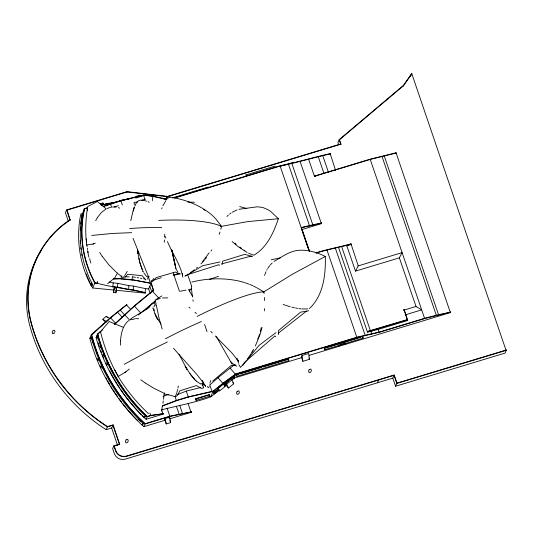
<?xml version="1.0" encoding="UTF-8"?>
<svg xmlns="http://www.w3.org/2000/svg" width="533" height="533" viewBox="0 0 533 533"><rect width="100%" height="100%" fill="white"/><g stroke="black" fill="none" stroke-linecap="round" stroke-linejoin="round"><path stroke-width="0.8" d="M120.545 345.164L120.538 340.967M264.548 310.879L264.648 308.567M164.61 237.132L164.77 234.2M278.359 334.557L278.592 330.52L300.579 312.158L308.72 310.812M133.157 211.048L134.016 207.337M97.466 281.384L97.306 283.496L97.492 283.076L95.041 282.836L92.182 277.22A109.638 105.801 24.1 0 1 83.388 214.946L84.594 208.889L86.899 207.897L84.341 208.669L81.776 215.479M109.278 281.977L113.163 282.876L112.849 287.1L113.036 286.681L117.653 287.134L128.68 289.419L133.297 289.872L145.296 292.684C129.419 289.146 113.223 287.514 97.472 283.356L97.492 283.076M90.077 282.87L92.669 287.98L113.476 290.012L114.348 288.06L116.66 288.286L115.908 292.777L113.596 292.55L113.855 289.179M115.908 292.777L116.161 289.399M117.467 287.547L117.786 283.329L113.163 282.876M121.104 279.092L121.344 275.921M121.291 278.672L113.469 278.886L121.291 278.672L132.257 279.745L151.325 283.196L153.557 290.698M117.786 283.329L128.813 285.621L128.66 289.699M132.071 280.165L132.371 276.201M152.784 291.598L153.411 290.192L151.112 283.463L132.257 279.745M128.813 285.621L133.43 286.074L133.277 290.152M115.788 290.238L145.109 293.103L145.449 288.606L133.43 286.074M150.946 283.596L151.185 280.425M151.132 283.176L148.667 288.919L150.199 293.403M164.217 242.288L164.424 239.923M189.528 291.518L190.201 289.745M120.538 340.787C121.004 333.545 122.71 325.383 128.68 320.619M152.291 200.748L152.911 196.097L143.69 194.971L121.138 200.481L103.289 206.458L121.231 200.754L143.723 195.258L152.878 196.377L166.809 199.535M167.195 197.35L166.702 197.65M162.965 403.348L163.265 400.896M163.471 399.264L164.277 392.734M130.805 220.649L132.69 212.321L134.516 207.304M165.923 198.876L166.589 198.822M113.596 292.55L114.348 288.06M161.626 411.096L162.405 405.76L176.683 400.356L188.549 396.765L213.153 391.122L223.134 383.074L235.706 373.919L357.11 337.156L379.329 332.019L424.868 318.228L438.819 314.603L450.545 312.198L450.358 312.611L309.193 355.358M222.001 264.708L222.627 261.197L244.887 254.321L252.582 256.653M177.942 388.044L178.322 385.985M81.516 218.45L82.229 214.872M91.343 282.876L92.356 284.862L91.023 285.481L88.978 281.464A111.424 107.526 24.1 0 1 80.043 218.177L80.909 213.84L82.555 213.74L81.702 218.03A109.925 106.08 24.1 0 0 90.517 280.465L92.542 284.442L91.763 286.188M148.734 277.307L149.007 276.094M260.337 331.379L261.237 327.728M203.066 383.8L203.386 382.641M203.686 382.627L203.12 384.679L202.373 383.407M176.849 392.461L177.696 389.416M262.069 327.402L260.124 334.231M220.795 229.283L221.408 227.185M258.831 336.363L259.498 334.238M209.915 383.087L210.795 380.435M238.931 209.302L257.299 206.804L262.689 207.43L268.046 209.722L270.711 211.434L278.386 218.73C273.616 232.541 267.033 247.559 253.835 255.22L248.505 253.202M191.88 282.057C207.65 278.106 224.513 277.64 240.41 281.384L244.554 282.57M219.17 234.333L219.969 232.088M259.877 334.917L255.354 345.99M153.93 307.001L154.63 305.356M257.779 339.101L258.565 337.049M265.247 273.656L266.007 271.697M168.728 394.84L175.29 396.692L176.643 393.221M161.659 208.849L162.092 207.757M264.541 275.361L265.014 274.222M396.812 383.52L396.998 383.1L506.257 350.014L506.07 350.434L411.723 73.501L403.328 85.48L339.155 139.659L340.634 143.983L167.522 196.397L127.027 191.653L66.672 209.929L65.426 212.714L68.497 221.695M66.852 210.535L67.038 210.115L127.061 191.94L167.555 196.69L341 144.17L339.494 139.753L403.548 85.666L411.842 73.84M70.149 220.182L67.038 210.115M84.407 209.309L84.594 208.889M82.368 214.153L82.555 213.74M86.992 208.163L87.499 210.608M126.874 192.36L127.061 191.94M92.669 287.98L94.854 283.103A109.925 106.08 24.1 0 1 84.341 208.669M94.854 283.256L95.041 282.836M144.836 199.482L143.723 195.258M126.714 305.182L126.701 304.55L110.711 317.395L91.343 334.584L90.157 337.229L90.43 338.189M91.483 335.097L110.904 317.608L126.901 304.763M92.709 342.872L91.476 337.409L89.811 338.189L91.643 344.711A185.244 178.762 24.1 0 0 136.994 420.184L141.951 424.968L143.017 423.915M96.726 337.849L96.366 336.57L97.499 334.038L102.443 329.92M97.639 334.551L100.477 331.393M96.053 337.442L97.726 336.663L96.053 337.442L97.113 341.2A180.587 174.264 24.1 0 0 141.318 414.774L144.17 417.532L145.243 416.473M100.484 332.026L100.67 331.606M166.263 198.889L166.902 197.45M167.369 197.103L167.555 196.69M126.701 304.55L126.514 304.969L130.612 309.353M145.136 292.824L145.322 292.404M145.109 293.103L145.296 292.684M151.139 283.616L151.325 283.196M37.963 255.973A100.424 96.913 24.1 0 0 29.901 326.049A178.435 172.192 24.1 0 0 106.167 429.698L107.413 426.906L112.896 425.247L119.365 444.162L113.875 445.821L112.63 448.606L114.475 454.003A8.715 8.408 24.1 0 0 125.275 459.14L392.801 378.137L394.227 374.992L126.441 456.075A8.428 8.128 24.1 0 1 115.987 451.118L114.242 446.008L119.732 444.349L113.083 424.894L107.453 426.6L98.478 420.404A178.142 171.912 24.1 0 1 31.427 323.198A100.131 96.633 24.1 0 1 62.241 225.759L70.336 219.763M117.6 445.435L111.65 428.032L113.083 424.894M114.055 446.427L114.242 446.008M119.545 444.769L119.732 444.349M144.61 417.879L145.429 416.06L142.604 413.328A179.035 172.772 24.1 0 1 98.772 340.387L97.726 336.663M91.476 337.409L93.302 343.898A183.698 177.269 24.1 0 0 138.274 418.738L143.21 423.495L142.431 425.241L143.89 426.647L165.836 420.004M142.351 415.7L146.069 419.291L147.201 416.759L151.072 415.587L163.291 413.715L150.979 415.32L147.281 416.44L143.124 412.429A178.748 172.492 24.1 0 1 99.365 339.601L97.825 334.131M143.89 426.647L145.149 423.682L170.114 416.12L191.26 411.942L191.074 412.362L169.561 418.878M163.011 413.861L163.198 413.441M146.069 419.291L163.105 414.134L163.291 413.715M164.371 420.444L165.243 418.498L169.634 417.166L170.613 422.602L166.223 423.935L164.75 419.611M169.134 418.278L169.634 417.166M195.518 399.364L195.831 398.671L209.549 394.513L209.855 396.219L196.137 400.37L195.678 399.017L209.389 394.866L209.855 396.219M190.981 412.096L191.167 411.676M209.236 395.213L209.549 394.513M212.967 391.535L213.153 391.122L210.861 396.832C194.831 402.675 178.069 405.66 161.626 409.81L163.105 414.134M218.337 388.797L213.533 393.121L217.417 389.983M217.777 388.717L219.649 390.916L225.059 386.552L223.494 383.66L218.084 388.017L217.691 388.897L220.096 386.958M395.952 153.471L396.046 152.784L370.462 159.087L314.657 175.983L314.47 176.396L315.976 176.07M314.657 175.983L314.563 176.67L308.654 159.374M223.18 384.353L223.494 383.66M173.938 197.923L280.331 165.703C297.101 162.305 313.477 157.322 330.187 153.644L335.65 170.58M330.094 154.33L330.187 153.644M339.155 139.659L337.909 142.444L338.648 144.61M339.308 140.172L339.494 139.753M224.253 386.105L234.527 377.824L233.74 376.378L232.161 378.097M232.235 379.596L234.094 378.097L235.852 374.173L357.203 337.429L379.423 332.286L424.961 318.501L450.545 312.198M236.266 375.332L236.579 374.632L288.506 358.909L288.813 360.608L236.885 376.331L236.425 374.985L238.784 374.266M340.814 144.59L341 144.17M321.286 223.4L321.472 222.981L313.104 224.726L301.445 227.464L301.258 227.877M302.071 229.516L321.372 223.673L321.472 222.981M403.361 86.086L403.548 85.666M410.477 76.286L411.723 73.501M288.193 359.608L288.506 358.909M346.71 245.453L346.523 245.873L350.914 244.547L351.007 243.854C339.454 247.139 327.602 249.104 316.169 252.822M346.617 245.187L355.484 271.124L358.209 265.887L351.007 243.854M301.392 356.997L302.871 361.321L309.453 359.329L308.66 353.472L302.078 355.464L301.018 357.836L234.094 378.097M396.046 152.784L450.358 312.611M324.177 348.715L324.49 348.016L362.746 336.43L363.053 338.129L324.797 349.715L324.337 348.362L360.201 337.502M338.688 346.43L339.308 345.038M345.271 344.438L345.89 343.039L340.041 344.811M362.433 337.129L362.746 336.43M367.377 331.812L367.563 331.393L407.212 319.633L404.121 309.706L407.578 319.82L407.205 320.659L378.13 329.461L367.47 332.079L338.608 247.665M367.563 331.393L367.47 332.079L373.746 330.427M403.847 309.786L403.661 310.206L416.007 306.468L421.683 309.88L405.227 314.863M403.934 310.126L404.121 309.706M377.437 382.787L378.683 379.996M407.025 320.053L407.212 319.633M506.257 350.014L505.104 353.073L395.573 386.238L396.819 383.454L394.047 375.345L126.521 456.348A8.715 8.408 24.1 0 1 115.721 451.218L113.875 445.821M450.272 312.345L450.458 311.925M165.936 198.789L166.503 198.669M165.983 198.996L166.602 198.942M266.786 270.231L267.14 269.525M127.22 271.357L124.915 275.294M162.938 205.731L165.903 200.541M97.292 217.744L95.7 220.669M355.484 271.124L399.377 257.832L402.102 252.602L358.209 265.887M135.202 205.565C136.801 199.782 141.125 199.115 146.562 201.201M251.563 352.853L253.581 349.315M117.6 272.856L114.755 277.806L107.686 283.709M175.29 396.692L177.003 395.932L179.961 390.782L196.417 385.572L201.401 388.43L203.473 387.911L203.793 387.564L202.234 385.039M211.055 251.116L211.841 249.864M209.163 252.829L202.667 261.43M251.163 353.559L247.512 358.969M153.064 279.385L153.684 278.466M269.691 265.621L267.719 268.445M97.366 217.617L101.363 212.527L106.06 208.943M124.469 275.894L123.136 277.686L121.258 276.287M151.932 280.864L152.751 279.852M252.036 352.186L253.075 350.914M244.101 363.306L240.483 367.404L238.864 364.652M242.468 365.671L259.045 345.384L275.981 332.612M205.212 259.165L206.577 257.532M204.306 260.251L200.961 263.908M144.17 417.532L145.429 416.06M141.951 424.968L143.21 423.495M270.304 264.961L272.19 262.969M124.662 277.646L127.833 274.262L142.144 275.701L145.855 279.978M226.965 216.445L228.344 215.085M114.315 324.337L134.563 305.656L153.411 290.192M114.515 324.55L134.756 305.869L153.744 290.285M309.42 308.567C323.391 295.542 325.823 274.628 325.303 256.46C317.242 252.422 308.274 249.784 299.193 250.257C289.725 250.87 281.944 256.919 274.015 261.463M105.987 322.678L102.822 319.294L106.207 316.296L109.871 318.561M108.739 319.56L106.487 321.566L102.822 319.294M96.366 336.57L97.559 335.51M138.267 315.003L155.669 300.605M145.895 309.493L155.723 300.779M209.995 384.779L217.957 377.757L234.46 364.692M244.187 362.68L274.955 335.91L275.748 336.716M167.475 198.689L168.561 197.75M196.317 268.152L197.51 267.14M212.674 381.095L231.215 365.478L235.852 364.992M229.556 214.133L230.909 213.027M230.183 368.17L235.473 374.373L235.852 374.173L223.32 383.294L213.307 391.369L188.635 397.032L176.776 400.623L162.498 406.033M220.775 386.292L222.581 384.839M223.474 384.659L233.74 376.378M216.898 390.183L213.686 392.768L214.626 393.867L219.116 390.249M223.96 384.486L233.587 376.724L234.527 377.824M224.546 384.24L226.452 382.701M226.732 382.521L228.49 381.102M210.861 396.832L218.617 390.576M226.259 384.413L225.086 385.366L225.459 384.526L228.464 388.044L233.747 383.78L231.762 379.456M124.895 372.567L129.332 369.036M209.362 386.785L208.183 387.704L207.457 386.378M278.259 333.205L306.682 310.972M194.532 269.671L190.334 272.736M151.845 303.85L154.01 302.584L155.409 305.109L156.022 304.976M149.813 306.022C151.825 308.327 117.826 323.837 135.429 318.661M91.023 285.481L92.542 284.442M232.095 212.281L237.025 209.895M263.242 292.244L292.457 274.202L325.303 256.46M156.396 299.313L161.839 295.928M185.577 276.041L202.62 265.747L219.962 261.916M184.918 276.061L186.61 275.055M148.46 413.655C136.734 402.701 126.488 390.176 118.159 376.458L125.935 371.867M124.302 364.279L146.868 352.046L167.342 341.973M165.443 338.741L175.117 333.805A123.469 19.261 -30.4 0 1 201.414 321.532M106.926 208.563L110.671 207.277M168.894 197.583L170 197.143M177.269 394.653L186.157 391.142L200.928 387.451M93.008 244.061L95.32 243.181M163.118 396.405L168.381 394.413M154.936 300.099L160.306 298.407M141.858 200.315L145.396 199.082M209.289 279.479L218.51 276.301M153.857 280.091L161.286 277.673M179.075 273.289L173.212 275.021M187.676 274.635L219.01 264.654L219.329 265.487M195.185 380.469L196.784 381.022M101.363 205.578L100.697 203.633L102.889 202.973L104.095 204.565M105.947 203.859L101.556 205.185L116.494 201.967L105.947 203.859L106.314 205.898M116.401 201.694L131.365 198.209M135.988 196.371L140.106 195.125M135.702 198.049L143.537 195.678M246.493 176.37L245.999 174.924L274.762 166.216L275.748 167.822M172.192 197.943L208.203 187.036L208.823 188.042M174.824 197.95L280.425 165.976C297.194 162.572 313.571 157.588 330.28 153.91M281.257 166.063L293.936 162.225M314.75 176.25L370.555 159.354L396.139 153.051M301.531 227.731L321.566 223.254M316.076 253.142C327.568 249.397 339.488 247.425 351.1 244.127M348.449 244.993L350.821 244.274M367.657 331.666L407.578 319.82M240.356 373.793L261.603 367.357M263.175 366.884L288.353 359.262L288.813 360.608M106.167 429.698L111.65 428.032M191.26 411.942L170.207 416.393L145.069 424.001A183.698 177.269 24.1 0 1 91.343 334.584M396.819 383.454L506.35 350.288M114.295 206.897L118.439 205.678M221.728 263.862L251.496 256.02M89.811 338.189L91.29 337.829M151.365 281.671L152.598 281.384L156.082 277.626L175.357 272.05L179.428 273.642M202.134 385.059L204.505 384.52M220.622 226.478L247.878 221.581L278.386 218.73M271.23 259.791L280.491 257.845M134.543 206.144L134.882 206.071M129.019 198.976L120.784 200.368M173.205 272.816L173.958 275.188L180.474 273.882M180.314 291.238L186.017 290.092M188.462 289.599L191.713 288.946M86.579 244.973L93.708 243.914M91.663 235.439L112.616 233.434L131.698 232.654M137.781 202.02L134.069 202.42L134.356 204.652M162.472 297.94L167.828 297.9M129.632 228.49L138.64 227.944A99.911 22.599 -7.2 0 1 161.672 227.584M112.53 207.017L116.321 207.057M307.881 308.9L302.031 308.973M187.949 202.1L194.452 202.24M125.408 276.807L129.266 276.894M136.208 318.601L138.673 318.761M121.271 278.952L132.237 280.025M94.854 283.103L97.472 283.356M145.449 288.606L148.667 288.919M142.771 271.484L143.13 271.517M170.147 197.13C185.351 199.469 200.435 205.225 212.234 215.272M148.567 195.065L152.884 195.591M163.125 198.742L165.59 199.042M298.926 308.6L301.118 308.88M133.123 276.98L135.502 277.38M137.094 277.646L138.68 277.913M140.272 278.179L141.858 278.446M143.45 278.719L145.036 278.986M295.509 307.981L297.601 308.4M152.911 196.097L166.836 199.255M163.957 393.82L168.541 394.933M291.778 307.115L294.396 307.801M239.703 206.591L246.806 208.476M285.721 305.356L290.159 306.748M245.313 282.803L248.871 284.116M148.667 277.127L146.442 276.327L143.73 272.716M163.211 392.814L154.237 388.49L145.262 382.994M283.263 304.396L285.108 305.116M249.637 284.429L252.709 285.688M123.556 327.402L109.138 321.499L100.51 331.793A178.295 176.077 -37.5 0 0 114.635 369.922L118.159 376.458M118.413 207.59L119.785 208.216M247.185 252.555L237.971 246.519L232.108 241.462M221.615 226.485L219.656 225.566A101.243 22.899 -7.2 0 0 158.641 220.395M147.961 201.641L149.313 202.32M253.388 286.034L256.1 287.4M256.686 287.7L263.302 291.544M200.741 384.066L196.664 381.375M201.054 383.467L202.48 384.286L203.086 385.312M233.947 364.419L236.765 366.278M239.617 247.092L241.436 248.318M203.706 209.496L204.958 210.375M121.198 276.234L117.966 273.702M140.825 379.789L145.083 382.861M188.962 307.188L190.128 308.067M233.314 363.919L230.729 361.854M244.527 250.13L244.927 250.45M105.667 208.443L97.332 201.501L87.698 206.544A144.27 139.859 -30.7 0 0 85.766 232.561L86.046 239.07M116.84 272.769L108.765 264.688L102.243 256.346M235.006 243.181L236.132 244.214M147.201 416.759L142.917 412.622A179.035 172.772 24.1 0 1 99.091 339.681L97.499 334.038M145.149 423.682L138.886 417.639A183.405 176.989 24.1 0 1 93.988 342.912L91.669 334.677M138.087 419.151L140.825 421.803M194.971 312.198L196.45 313.631M195.638 380.455L191.2 375.525L185.337 366.504M215.252 335.957L231.815 352.826L238.438 361.174L236.732 358.263L238.784 363.339M212.627 215.672L215.618 218.69L221.142 225.805M210.801 331.393L212.321 332.932M194.845 379.583L189.935 373.566M152.658 291.498L158.794 298.054M134.569 306.288L140.699 312.844M124.829 314.936L129.845 320.3M120.351 310.273L124.256 314.45M117.82 312.525L122.277 317.295M110.711 317.395L110.717 318.028L115.734 323.391M106.207 316.296L107.26 317.421M232.748 382.607L233.747 383.78M223.32 383.294L222.947 383.494L217.651 377.297M224.12 385.452L225.059 386.552M173.452 348.256L197.217 374.892L203.659 383.214M100.697 203.633L101.903 205.232M161.059 324.124L155.969 316.375L157.988 319.827M177.782 271.797L176.05 269.145L171.793 250.184M99.704 252.442L102.136 256.186M188.915 290.285L192.733 296.508M245.999 174.924L246.659 175.997M203.166 382.228L202.26 380.682L205.605 386.392L204.592 384.659M152.678 307.901L153.471 309.253M185.111 366.124L187.13 369.576L178.968 354.119M216.358 336.643L232.155 364.279M157.768 319.44L154.483 312.851L153.711 308.88M218.084 388.017L219.649 390.916M213.846 392.421L214.626 393.867M114.722 369.875L118.246 376.405M143.117 271.61L139.599 262.103L137.661 251.389M167.435 241.482C172.259 253.435 180.514 264.275 182.806 277.127M165.13 236.425L165.916 238.138M226.472 383.713L228.464 388.044M155.969 315.869L155.023 313.777M142.124 269.345L140.685 265.347M204.599 324.437L206.991 331.626M148.214 276.107L133.03 238.311M384.32 156.149L438.632 315.023M382.128 156.815L436.44 315.689M370.368 159.773L424.681 318.647M399.377 257.832L416.007 306.468M322.831 155.916L328.381 172.159M394.227 374.992L396.998 383.1M378.13 329.461L379.143 332.432M318.441 157.242L323.997 173.491M392.801 378.137L395.573 386.238M370.761 331.086L371.774 334.058M341.773 246.952L370.542 331.1M335.517 248.598L365.125 335.204M362.593 336.783L363.053 338.129M300.266 161.919L321.372 223.673M327.042 250.184L356.923 337.576M291.897 163.658L312.918 225.139M288.606 164.657L309.626 226.139M301.445 227.464L309.606 251.336M280.238 166.396L309.167 250.936M301.964 230.109L309.027 250.783M308.96 357.883L309.453 359.329M187.516 274.115L191.74 286.468M173.958 275.188L179.501 291.404M209.775 384.966L212.114 391.795M186.284 391.109L188.362 397.178M121.044 201.168L122.35 204.978M149.853 286.268L151.645 291.504M188.116 403.714L191.074 412.362M179.741 405.466L182.606 413.848M110.624 204.326L111.663 207.37M175.117 396.745L176.496 400.769M176.45 406.466L179.315 414.841M102.889 202.973L103.335 204.266M167.069 408.165L169.927 416.54M169.874 420.444L170.613 422.602M149.866 413.035L150.792 415.733M66.672 209.929L69.996 219.656A100.424 96.913 24.1 0 0 31.147 323.258A178.435 172.192 24.1 0 0 107.413 426.906M55.072 331.819L54.519 330.2L52.874 330.693L52.214 332.172L52.767 333.791L54.413 333.292L54.046 332.212M162.179 329.014L159.014 318.068L156.302 305.043M148.747 277.673L149.893 281.764M175.963 268.425L175.144 265.414M97.746 337.829L98.165 339.314M155.663 302.098L156.036 303.983M139.479 260.904L140.386 264.295M175.53 265.814L174.191 260.364M174.984 264.774L171.793 249.964M173.185 255.84L174.005 259.571M87.525 250.816L88.864 257.159M172.006 250.157L173.025 255.094M138.92 258.212L139.246 259.844M324.49 348.016L324.797 349.715M236.579 374.632L236.885 376.331M195.831 398.671L196.137 400.37M165.243 418.498L166.223 423.935M192.926 299.826L193.193 301.332M153.884 309.66L154.07 310.712M147.634 277.773L147.881 279.339M302.078 355.464L302.871 361.321M192.426 296.994L191.56 289.626M182.353 273.509L182.559 275.148M137.581 250.783L137.954 253.728L137.474 249.531M86.126 239.057L86.659 244.96M264.128 293.55L263.995 291.964L261.963 291.984A125.122 19.514 -30.4 0 0 197.077 316.389M264.468 297.527L264.641 300.579M191.374 286.701L191.567 289.252M82.055 255.72A109.925 106.08 24.1 0 1 81.762 254.141M81.016 249.397A109.925 106.08 24.1 0 1 80.816 247.812M80.363 243.041A109.925 106.08 24.1 0 1 80.223 240.649M80.23 230.296A109.925 106.08 24.1 0 1 80.436 227.118M80.743 223.953A109.925 106.08 24.1 0 1 81.389 219.23M38.762 254.547A100.424 96.913 24.1 0 1 41.294 250.343M141.232 414.594A179.035 172.772 24.1 0 1 120.425 389.09M119.552 387.791A179.035 172.772 24.1 0 1 109.685 370.955M106.933 365.365A179.035 172.772 24.1 0 1 105.947 363.246M103.768 358.256A179.035 172.772 24.1 0 1 102.309 354.652M101.477 352.48A179.035 172.772 24.1 0 1 100.664 350.294M99.385 346.637A179.035 172.772 24.1 0 1 98.185 342.952M137.494 420.477A183.698 177.269 24.1 0 1 122.643 403.508M121.664 402.228A183.698 177.269 24.1 0 1 118.792 398.351M117.4 396.385A183.698 177.269 24.1 0 1 115.128 393.068M114.688 392.401A183.698 177.269 24.1 0 1 112.936 389.71M112.083 388.35A183.698 177.269 24.1 0 1 110.817 386.305M109.991 384.933A183.698 177.269 24.1 0 1 107.593 380.769M106.813 379.369A183.698 177.269 24.1 0 1 106.054 377.957M101.057 367.943A183.698 177.269 24.1 0 1 100.071 365.765M97.885 360.628A183.698 177.269 24.1 0 1 96.993 358.403M89.737 282.21A109.925 106.08 24.1 0 1 87.459 277.033M87.159 276.287A109.925 106.08 24.1 0 1 86.279 274.029M102.329 368.07A183.698 177.269 24.1 0 1 101.65 366.617M99.085 360.774A183.698 177.269 24.1 0 1 98.179 358.562M90.863 263.016A105.267 101.583 24.1 0 1 89.571 258.578M88.158 252.595A105.267 101.583 24.1 0 1 87.865 251.09M87.592 249.584A105.267 101.583 24.1 0 1 87.345 248.072M87.119 246.552A105.267 101.583 24.1 0 1 86.919 245.033M86.579 241.989A105.267 101.583 24.1 0 1 86.339 238.944M107.893 364.659A179.035 172.772 24.1 0 1 106.9 362.547M104.102 356.131A179.035 172.772 24.1 0 1 103.515 354.692M101.297 348.888A179.035 172.772 24.1 0 1 100.517 346.697M126.094 439.845L125.435 441.317L125.988 442.943L127.634 442.443L128.293 440.971L127.74 439.345L126.094 439.845M237.192 391.322L236.532 392.801L237.085 394.42L238.731 393.92L239.39 392.448L238.837 390.829L237.192 391.322M309.207 369.522L308.54 370.995L309.1 372.614L310.746 372.121L311.405 370.642L310.852 369.023L309.207 369.522"/></g></svg>
